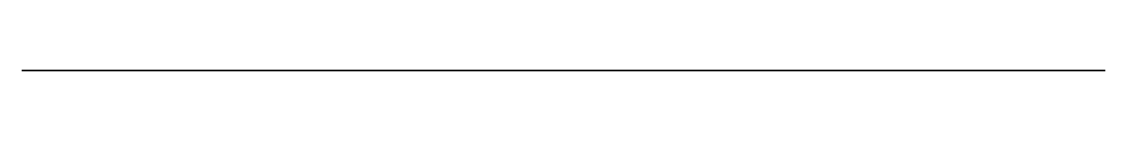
# Model space of a CAD drawing. Header units: millimetres. Extents: x 6.5 to 19.2, y 0 to 0.
import ezdxf

# ---------------------------------------------------------------- set-up
doc = ezdxf.new("R2010")
doc.units = ezdxf.units.MM
doc.layers.get('0').update_dxf_attribs({"color": 194, "true_color": 0x551cb1})

msp = doc.modelspace()

# ---------------------------------------------------------------- linework, layer by layer
at = {"color": 46, "true_color": 0x876e08}
msp.add_polyline3d([(15.245, 0, 104.594), (15.227, 0, 104.371), (15.217, 0, 104.147), (15.215, 0, 103.698), (15.232, 0, 103.248), (15.27, 0, 102.8), (15.317, 0, 102.445), (15.382, 0, 102.091), (15.464, 0, 101.742), (15.562, 0, 101.397), (15.987, 0, 100.051), (16.583, 0, 98.198), (17.133, 0, 96.523), (17.381, 0, 95.68), (17.584, 0, 94.826), (17.717, 0, 94.043), (17.806, 0, 93.253), (17.852, 0, 92.457), (17.853, 0, 91.661), (17.818, 0, 90.762), (17.743, 0, 89.866), (17.684, 0, 89.422), (17.606, 0, 88.982), (17.507, 0, 88.548), (17.383, 0, 88.121), (17.217, 0, 87.649), (17.024, 0, 87.187), (16.874, 0, 86.871), (16.711, 0, 86.56), (16.536, 0, 86.256), (16.349, 0, 85.957), (16.149, 0, 85.666), (15.937, 0, 85.382), (15.713, 0, 85.105), (15.477, 0, 84.837), (14.604, 0, 83.88), (16.391, 0, 83.88), (16.586, 0, 83.874), (16.778, 0, 83.854), (16.966, 0, 83.822), (17.149, 0, 83.778), (17.327, 0, 83.723), (17.501, 0, 83.656), (17.668, 0, 83.578), (17.83, 0, 83.49), (17.985, 0, 83.393), (18.133, 0, 83.285), (18.274, 0, 83.169), (18.407, 0, 83.044), (18.532, 0, 82.911), (18.649, 0, 82.77), (18.756, 0, 82.622), (18.854, 0, 82.467), (18.942, 0, 82.305), (19.019, 0, 82.138), (19.086, 0, 81.964), (19.141, 0, 81.786), (19.185, 0, 81.602), (19.217, 0, 81.415), (19.237, 0, 81.223), (19.243, 0, 81.028), (19.243, 0, 79.162), (19.243, 0, 26.41), (6.521, 0, 26.41), (6.521, 0, 38.174), (7.152, 0, 38.174), (7.199, 0, 38.176), (7.246, 0, 38.181), (7.293, 0, 38.188), (7.339, 0, 38.199), (7.385, 0, 38.213), (7.429, 0, 38.23), (7.472, 0, 38.249), (7.514, 0, 38.272), (7.555, 0, 38.297), (7.593, 0, 38.325), (7.63, 0, 38.355), (7.665, 0, 38.387), (7.697, 0, 38.422), (7.727, 0, 38.458), (7.755, 0, 38.497), (7.78, 0, 38.537), (7.802, 0, 38.579), (7.822, 0, 38.623), (7.839, 0, 38.667), (7.852, 0, 38.712), (7.863, 0, 38.758), (7.871, 0, 38.805), (7.876, 0, 38.852), (7.877, 0, 38.9), (7.877, 0, 114.944), (7.876, 0, 114.991), (7.871, 0, 115.037), (7.864, 0, 115.082), (7.853, 0, 115.127), (7.84, 0, 115.171), (7.823, 0, 115.215), (7.804, 0, 115.257), (7.782, 0, 115.298), (7.758, 0, 115.337), (7.731, 0, 115.375), (7.701, 0, 115.411), (7.67, 0, 115.444), (7.636, 0, 115.476), (7.6, 0, 115.505), (7.563, 0, 115.532), (7.523, 0, 115.557), (7.482, 0, 115.579), (7.44, 0, 115.598), (7.397, 0, 115.614), (7.353, 0, 115.627), (7.308, 0, 115.638), (7.262, 0, 115.646), (7.216, 0, 115.65), (7.17, 0, 115.652), (6.513, 0, 115.652), (6.513, 0, 127.993), (12.733, 0, 128.003), (12.819, 0, 128), (12.904, 0, 127.992), (12.988, 0, 127.978), (13.071, 0, 127.958), (13.153, 0, 127.933), (13.233, 0, 127.903), (13.31, 0, 127.868), (13.386, 0, 127.828), (13.459, 0, 127.783), (13.528, 0, 127.733), (13.594, 0, 127.679), (13.657, 0, 127.621), (13.715, 0, 127.558), (13.769, 0, 127.493), (13.819, 0, 127.423), (13.865, 0, 127.351), (13.905, 0, 127.275), (13.941, 0, 127.197), (13.971, 0, 127.118), (13.996, 0, 127.036), (14.016, 0, 126.953), (14.03, 0, 126.869), (14.039, 0, 126.784), (14.042, 0, 126.698), (14.044, 0, 111.413), (15.17, 0, 109.991), (15.47, 0, 109.592), (15.608, 0, 109.387), (15.734, 0, 109.176), (15.791, 0, 109.069), (15.844, 0, 108.961), (15.892, 0, 108.851), (15.935, 0, 108.74), (15.972, 0, 108.627), (16.003, 0, 108.513), (16.028, 0, 108.397), (16.046, 0, 108.279), (16.074, 0, 107.97), (16.08, 0, 107.815), (16.079, 0, 107.662), (16.071, 0, 107.511), (16.055, 0, 107.364), (16.043, 0, 107.291), (16.029, 0, 107.22), (16.012, 0, 107.15), (15.993, 0, 107.081), (15.85, 0, 106.637), (15.641, 0, 106.112), (15.565, 0, 105.923), (15.496, 0, 105.731), (15.435, 0, 105.538), (15.381, 0, 105.344), (15.335, 0, 105.152), (15.297, 0, 104.961), (15.267, 0, 104.775)], close=True, dxfattribs=at)

doc.saveas('drawing.dxf')
